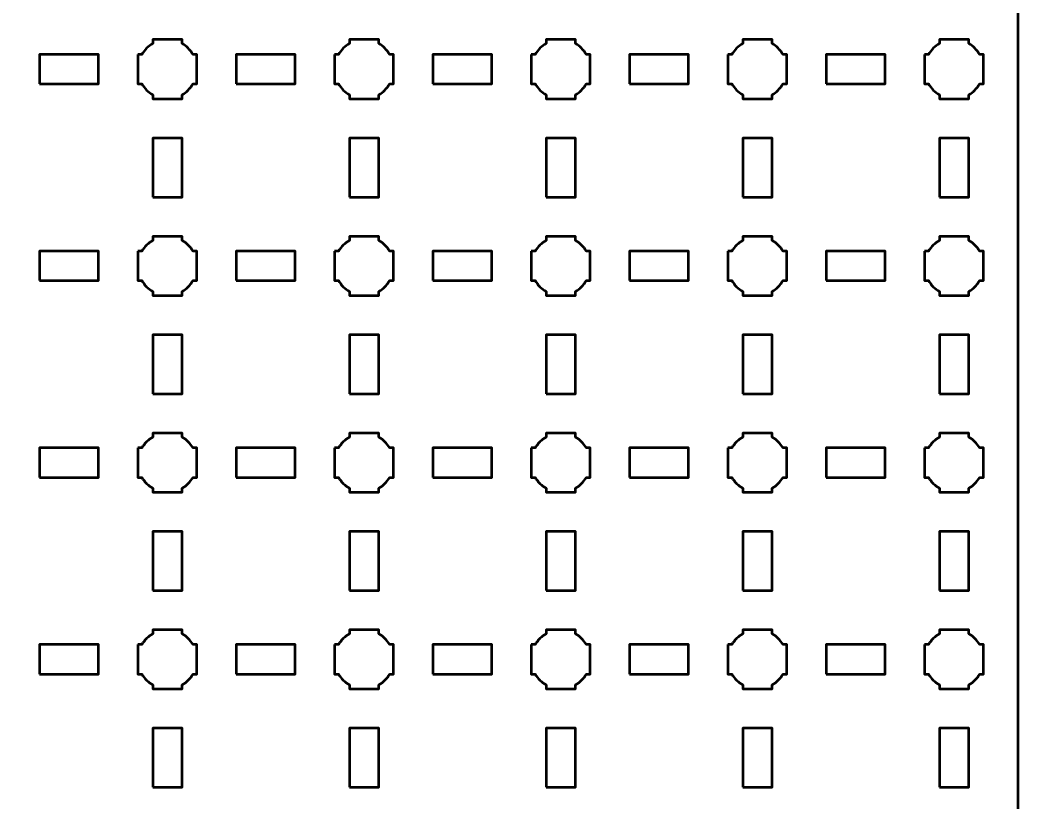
# Model space of a CAD drawing. Header units: centimetres. Extents: x -30.1 to 9.2, y -44.5 to 14.8.
# Drawn here: x -1 to 9.15, y -7.3 to 0.65 of the extents above; entities that cross this region are included whole.
import ezdxf

# ---------------------------------------------------------------- set-up
doc = ezdxf.new("R2010")
doc.units = ezdxf.units.CM
doc.header["$MEASUREMENT"] = 0
doc.layers.add('Layer 1', color=7, linetype='Continuous')

msp = doc.modelspace()

# ---------------------------------------------------------------- linework, layer by layer
at = {"layer": 'Layer 1', "color": 250, "lineweight": 53}
for points in [[(-0.8, 0), (-0.2, 0), (-0.2, 0.3), (-0.8, 0.3), (-0.8, 0)], [(1.2, 0), (1.8, 0), (1.8, 0.3), (1.2, 0.3), (1.2, 0)], [(3.2, 0), (3.8, 0), (3.8, 0.3), (3.2, 0.3), (3.2, 0)], [(5.2, 0), (5.8, 0), (5.8, 0.3), (5.2, 0.3), (5.2, 0)], [(7.2, 0), (7.8, 0), (7.8, 0.3), (7.2, 0.3), (7.2, 0)], [(0.35, -1.15), (0.65, -1.15), (0.65, -0.55), (0.35, -0.55), (0.35, -1.15)], [(2.35, -1.15), (2.65, -1.15), (2.65, -0.55), (2.35, -0.55), (2.35, -1.15)], [(4.35, -1.15), (4.65, -1.15), (4.65, -0.55), (4.35, -0.55), (4.35, -1.15)], [(6.35, -1.15), (6.65, -1.15), (6.65, -0.55), (6.35, -0.55), (6.35, -1.15)], [(8.35, -1.15), (8.65, -1.15), (8.65, -0.55), (8.35, -0.55), (8.35, -1.15)], [(-0.8, -2), (-0.2, -2), (-0.2, -1.7), (-0.8, -1.7), (-0.8, -2)], [(1.2, -2), (1.8, -2), (1.8, -1.7), (1.2, -1.7), (1.2, -2)], [(3.2, -2), (3.8, -2), (3.8, -1.7), (3.2, -1.7), (3.2, -2)], [(5.2, -2), (5.8, -2), (5.8, -1.7), (5.2, -1.7), (5.2, -2)], [(7.2, -2), (7.8, -2), (7.8, -1.7), (7.2, -1.7), (7.2, -2)], [(0.35, -3.15), (0.65, -3.15), (0.65, -2.55), (0.35, -2.55), (0.35, -3.15)], [(2.35, -3.15), (2.65, -3.15), (2.65, -2.55), (2.35, -2.55), (2.35, -3.15)], [(4.35, -3.15), (4.65, -3.15), (4.65, -2.55), (4.35, -2.55), (4.35, -3.15)], [(6.35, -3.15), (6.65, -3.15), (6.65, -2.55), (6.35, -2.55), (6.35, -3.15)], [(8.35, -3.15), (8.65, -3.15), (8.65, -2.55), (8.35, -2.55), (8.35, -3.15)], [(-0.8, -4), (-0.2, -4), (-0.2, -3.7), (-0.8, -3.7), (-0.8, -4)], [(1.2, -4), (1.8, -4), (1.8, -3.7), (1.2, -3.7), (1.2, -4)], [(3.2, -4), (3.8, -4), (3.8, -3.7), (3.2, -3.7), (3.2, -4)], [(5.2, -4), (5.8, -4), (5.8, -3.7), (5.2, -3.7), (5.2, -4)], [(7.2, -4), (7.8, -4), (7.8, -3.7), (7.2, -3.7), (7.2, -4)], [(0.35, -5.15), (0.65, -5.15), (0.65, -4.55), (0.35, -4.55), (0.35, -5.15)], [(2.35, -5.15), (2.65, -5.15), (2.65, -4.55), (2.35, -4.55), (2.35, -5.15)], [(4.35, -5.15), (4.65, -5.15), (4.65, -4.55), (4.35, -4.55), (4.35, -5.15)], [(6.35, -5.15), (6.65, -5.15), (6.65, -4.55), (6.35, -4.55), (6.35, -5.15)], [(8.35, -5.15), (8.65, -5.15), (8.65, -4.55), (8.35, -4.55), (8.35, -5.15)], [(-0.8, -6), (-0.2, -6), (-0.2, -5.7), (-0.8, -5.7), (-0.8, -6)], [(1.2, -6), (1.8, -6), (1.8, -5.7), (1.2, -5.7), (1.2, -6)], [(3.2, -6), (3.8, -6), (3.8, -5.7), (3.2, -5.7), (3.2, -6)], [(5.2, -6), (5.8, -6), (5.8, -5.7), (5.2, -5.7), (5.2, -6)], [(7.2, -6), (7.8, -6), (7.8, -5.7), (7.2, -5.7), (7.2, -6)], [(0.35, -7.15), (0.65, -7.15), (0.65, -6.55), (0.35, -6.55), (0.35, -7.15)], [(2.35, -7.15), (2.65, -7.15), (2.65, -6.55), (2.35, -6.55), (2.35, -7.15)], [(4.35, -7.15), (4.65, -7.15), (4.65, -6.55), (4.35, -6.55), (4.35, -7.15)], [(6.35, -7.15), (6.65, -7.15), (6.65, -6.55), (6.35, -6.55), (6.35, -7.15)], [(8.35, -7.15), (8.65, -7.15), (8.65, -6.55), (8.35, -6.55), (8.35, -7.15)]]:
    msp.add_lwpolyline(points, close=True, dxfattribs=at)
msp.add_open_spline([(-30.15, -44), (-30.15, -44), (-30.15, 14.3), (-30.15, 14.3), (-30.15, 14.3), (-30.15, 14.57609), (-29.92609, 14.8), (-29.65, 14.8), (-29.65, 14.8), (-29.65, 14.8), (8.65, 14.8), (8.65, 14.8), (8.65, 14.8), (8.92609, 14.8), (9.15, 14.57609), (9.15, 14.3), (9.15, 14.3), (9.15, 14.3), (9.15, -44), (9.15, -44), (9.15, -44), (9.15, -44.27609), (8.92609, -44.5), (8.65, -44.5), (8.65, -44.5), (8.65, -44.5), (-29.65, -44.5), (-29.65, -44.5), (-29.65, -44.5), (-29.92609, -44.5), (-30.15, -44.27609), (-30.15, -44)], degree=3, knots=[0, 0, 0, 0, 0.125, 0.125, 0.125, 0.125, 0.25, 0.25, 0.25, 0.25, 0.375, 0.375, 0.375, 0.375, 0.5, 0.5, 0.5, 0.5, 0.625, 0.625, 0.625, 0.625, 0.75, 0.75, 0.75, 0.75, 0.875, 0.875, 0.875, 0.875, 1, 1, 1, 1], dxfattribs=at)
at = {"layer": 'Layer 1', "lineweight": 53}
for points in [[(0.2, 0.3), (0.2, 0.3), (0.24015, 0.3), (0.24015, 0.3), (0.24015, 0.3), (0.2665, 0.34553), (0.30447, 0.3835), (0.35, 0.40985), (0.35, 0.40985), (0.35, 0.40985), (0.35, 0.45), (0.35, 0.45), (0.35, 0.45), (0.35, 0.45), (0.5, 0.45), (0.5, 0.45), (0.5, 0.45), (0.5, 0.45), (0.65, 0.45), (0.65, 0.45), (0.65, 0.45), (0.65, 0.45), (0.65, 0.40985), (0.65, 0.40985), (0.65, 0.40985), (0.69553, 0.3835), (0.7335, 0.34553), (0.75985, 0.3), (0.75985, 0.3), (0.75985, 0.3), (0.8, 0.3), (0.8, 0.3), (0.8, 0.3), (0.8, 0.3), (0.8, 0.15), (0.8, 0.15), (0.8, 0.15), (0.8, 0.15), (0.8, 0), (0.8, 0), (0.8, 0), (0.8, 0), (0.75985, 0), (0.75985, 0), (0.75985, 0), (0.7335, -0.04553), (0.69553, -0.0835), (0.65, -0.10985), (0.65, -0.10985), (0.65, -0.10985), (0.65, -0.15), (0.65, -0.15), (0.65, -0.15), (0.65, -0.15), (0.5, -0.15), (0.5, -0.15), (0.5, -0.15), (0.5, -0.15), (0.35, -0.15), (0.35, -0.15), (0.35, -0.15), (0.35, -0.15), (0.35, -0.10985), (0.35, -0.10985), (0.35, -0.10985), (0.30447, -0.0835), (0.2665, -0.04553), (0.24015, 0), (0.24015, 0), (0.24015, 0), (0.2, 0), (0.2, 0), (0.2, 0), (0.2, 0), (0.2, 0.15), (0.2, 0.15), (0.2, 0.15), (0.2, 0.15), (0.2, 0.3), (0.2, 0.3)], [(2.2, 0.3), (2.2, 0.3), (2.24015, 0.3), (2.24015, 0.3), (2.24015, 0.3), (2.2665, 0.34553), (2.30447, 0.3835), (2.35, 0.40985), (2.35, 0.40985), (2.35, 0.40985), (2.35, 0.45), (2.35, 0.45), (2.35, 0.45), (2.35, 0.45), (2.5, 0.45), (2.5, 0.45), (2.5, 0.45), (2.5, 0.45), (2.65, 0.45), (2.65, 0.45), (2.65, 0.45), (2.65, 0.45), (2.65, 0.40985), (2.65, 0.40985), (2.65, 0.40985), (2.69553, 0.3835), (2.7335, 0.34553), (2.75985, 0.3), (2.75985, 0.3), (2.75985, 0.3), (2.8, 0.3), (2.8, 0.3), (2.8, 0.3), (2.8, 0.3), (2.8, 0.15), (2.8, 0.15), (2.8, 0.15), (2.8, 0.15), (2.8, 0), (2.8, 0), (2.8, 0), (2.8, 0), (2.75985, 0), (2.75985, 0), (2.75985, 0), (2.7335, -0.04553), (2.69553, -0.0835), (2.65, -0.10985), (2.65, -0.10985), (2.65, -0.10985), (2.65, -0.15), (2.65, -0.15), (2.65, -0.15), (2.65, -0.15), (2.5, -0.15), (2.5, -0.15), (2.5, -0.15), (2.5, -0.15), (2.35, -0.15), (2.35, -0.15), (2.35, -0.15), (2.35, -0.15), (2.35, -0.10985), (2.35, -0.10985), (2.35, -0.10985), (2.30447, -0.0835), (2.2665, -0.04553), (2.24015, 0), (2.24015, 0), (2.24015, 0), (2.2, 0), (2.2, 0), (2.2, 0), (2.2, 0), (2.2, 0.15), (2.2, 0.15), (2.2, 0.15), (2.2, 0.15), (2.2, 0.3), (2.2, 0.3)], [(4.2, 0.3), (4.2, 0.3), (4.24015, 0.3), (4.24015, 0.3), (4.24015, 0.3), (4.2665, 0.34553), (4.30447, 0.3835), (4.35, 0.40985), (4.35, 0.40985), (4.35, 0.40985), (4.35, 0.45), (4.35, 0.45), (4.35, 0.45), (4.35, 0.45), (4.5, 0.45), (4.5, 0.45), (4.5, 0.45), (4.5, 0.45), (4.65, 0.45), (4.65, 0.45), (4.65, 0.45), (4.65, 0.45), (4.65, 0.40985), (4.65, 0.40985), (4.65, 0.40985), (4.69553, 0.3835), (4.7335, 0.34553), (4.75985, 0.3), (4.75985, 0.3), (4.75985, 0.3), (4.8, 0.3), (4.8, 0.3), (4.8, 0.3), (4.8, 0.3), (4.8, 0.15), (4.8, 0.15), (4.8, 0.15), (4.8, 0.15), (4.8, 0), (4.8, 0), (4.8, 0), (4.8, 0), (4.75985, 0), (4.75985, 0), (4.75985, 0), (4.7335, -0.04553), (4.69553, -0.0835), (4.65, -0.10985), (4.65, -0.10985), (4.65, -0.10985), (4.65, -0.15), (4.65, -0.15), (4.65, -0.15), (4.65, -0.15), (4.5, -0.15), (4.5, -0.15), (4.5, -0.15), (4.5, -0.15), (4.35, -0.15), (4.35, -0.15), (4.35, -0.15), (4.35, -0.15), (4.35, -0.10985), (4.35, -0.10985), (4.35, -0.10985), (4.30447, -0.0835), (4.2665, -0.04553), (4.24015, 0), (4.24015, 0), (4.24015, 0), (4.2, 0), (4.2, 0), (4.2, 0), (4.2, 0), (4.2, 0.15), (4.2, 0.15), (4.2, 0.15), (4.2, 0.15), (4.2, 0.3), (4.2, 0.3)], [(6.2, 0.3), (6.2, 0.3), (6.24015, 0.3), (6.24015, 0.3), (6.24015, 0.3), (6.2665, 0.34553), (6.30447, 0.3835), (6.35, 0.40985), (6.35, 0.40985), (6.35, 0.40985), (6.35, 0.45), (6.35, 0.45), (6.35, 0.45), (6.35, 0.45), (6.5, 0.45), (6.5, 0.45), (6.5, 0.45), (6.5, 0.45), (6.65, 0.45), (6.65, 0.45), (6.65, 0.45), (6.65, 0.45), (6.65, 0.40985), (6.65, 0.40985), (6.65, 0.40985), (6.69553, 0.3835), (6.7335, 0.34553), (6.75985, 0.3), (6.75985, 0.3), (6.75985, 0.3), (6.8, 0.3), (6.8, 0.3), (6.8, 0.3), (6.8, 0.3), (6.8, 0.15), (6.8, 0.15), (6.8, 0.15), (6.8, 0.15), (6.8, 0), (6.8, 0), (6.8, 0), (6.8, 0), (6.75985, 0), (6.75985, 0), (6.75985, 0), (6.7335, -0.04553), (6.69553, -0.0835), (6.65, -0.10985), (6.65, -0.10985), (6.65, -0.10985), (6.65, -0.15), (6.65, -0.15), (6.65, -0.15), (6.65, -0.15), (6.5, -0.15), (6.5, -0.15), (6.5, -0.15), (6.5, -0.15), (6.35, -0.15), (6.35, -0.15), (6.35, -0.15), (6.35, -0.15), (6.35, -0.10985), (6.35, -0.10985), (6.35, -0.10985), (6.30447, -0.0835), (6.2665, -0.04553), (6.24015, 0), (6.24015, 0), (6.24015, 0), (6.2, 0), (6.2, 0), (6.2, 0), (6.2, 0), (6.2, 0.15), (6.2, 0.15), (6.2, 0.15), (6.2, 0.15), (6.2, 0.3), (6.2, 0.3)], [(8.2, 0.3), (8.2, 0.3), (8.24015, 0.3), (8.24015, 0.3), (8.24015, 0.3), (8.2665, 0.34553), (8.30447, 0.3835), (8.35, 0.40985), (8.35, 0.40985), (8.35, 0.40985), (8.35, 0.45), (8.35, 0.45), (8.35, 0.45), (8.35, 0.45), (8.5, 0.45), (8.5, 0.45), (8.5, 0.45), (8.5, 0.45), (8.65, 0.45), (8.65, 0.45), (8.65, 0.45), (8.65, 0.45), (8.65, 0.40985), (8.65, 0.40985), (8.65, 0.40985), (8.69553, 0.3835), (8.7335, 0.34553), (8.75985, 0.3), (8.75985, 0.3), (8.75985, 0.3), (8.8, 0.3), (8.8, 0.3), (8.8, 0.3), (8.8, 0.3), (8.8, 0.15), (8.8, 0.15), (8.8, 0.15), (8.8, 0.15), (8.8, 0), (8.8, 0), (8.8, 0), (8.8, 0), (8.75985, 0), (8.75985, 0), (8.75985, 0), (8.7335, -0.04553), (8.69553, -0.0835), (8.65, -0.10985), (8.65, -0.10985), (8.65, -0.10985), (8.65, -0.15), (8.65, -0.15), (8.65, -0.15), (8.65, -0.15), (8.5, -0.15), (8.5, -0.15), (8.5, -0.15), (8.5, -0.15), (8.35, -0.15), (8.35, -0.15), (8.35, -0.15), (8.35, -0.15), (8.35, -0.10985), (8.35, -0.10985), (8.35, -0.10985), (8.30447, -0.0835), (8.2665, -0.04553), (8.24015, 0), (8.24015, 0), (8.24015, 0), (8.2, 0), (8.2, 0), (8.2, 0), (8.2, 0), (8.2, 0.15), (8.2, 0.15), (8.2, 0.15), (8.2, 0.15), (8.2, 0.3), (8.2, 0.3)], [(0.2, -1.7), (0.2, -1.7), (0.24015, -1.7), (0.24015, -1.7), (0.24015, -1.7), (0.2665, -1.65447), (0.30447, -1.6165), (0.35, -1.59015), (0.35, -1.59015), (0.35, -1.59015), (0.35, -1.55), (0.35, -1.55), (0.35, -1.55), (0.35, -1.55), (0.5, -1.55), (0.5, -1.55), (0.5, -1.55), (0.5, -1.55), (0.65, -1.55), (0.65, -1.55), (0.65, -1.55), (0.65, -1.55), (0.65, -1.59015), (0.65, -1.59015), (0.65, -1.59015), (0.69553, -1.6165), (0.7335, -1.65447), (0.75985, -1.7), (0.75985, -1.7), (0.75985, -1.7), (0.8, -1.7), (0.8, -1.7), (0.8, -1.7), (0.8, -1.7), (0.8, -1.85), (0.8, -1.85), (0.8, -1.85), (0.8, -1.85), (0.8, -2), (0.8, -2), (0.8, -2), (0.8, -2), (0.75985, -2), (0.75985, -2), (0.75985, -2), (0.7335, -2.04553), (0.69553, -2.0835), (0.65, -2.10985), (0.65, -2.10985), (0.65, -2.10985), (0.65, -2.15), (0.65, -2.15), (0.65, -2.15), (0.65, -2.15), (0.5, -2.15), (0.5, -2.15), (0.5, -2.15), (0.5, -2.15), (0.35, -2.15), (0.35, -2.15), (0.35, -2.15), (0.35, -2.15), (0.35, -2.10985), (0.35, -2.10985), (0.35, -2.10985), (0.30447, -2.0835), (0.2665, -2.04553), (0.24015, -2), (0.24015, -2), (0.24015, -2), (0.2, -2), (0.2, -2), (0.2, -2), (0.2, -2), (0.2, -1.85), (0.2, -1.85), (0.2, -1.85), (0.2, -1.85), (0.2, -1.7), (0.2, -1.7)], [(2.2, -1.7), (2.2, -1.7), (2.24015, -1.7), (2.24015, -1.7), (2.24015, -1.7), (2.2665, -1.65447), (2.30447, -1.6165), (2.35, -1.59015), (2.35, -1.59015), (2.35, -1.59015), (2.35, -1.55), (2.35, -1.55), (2.35, -1.55), (2.35, -1.55), (2.5, -1.55), (2.5, -1.55), (2.5, -1.55), (2.5, -1.55), (2.65, -1.55), (2.65, -1.55), (2.65, -1.55), (2.65, -1.55), (2.65, -1.59015), (2.65, -1.59015), (2.65, -1.59015), (2.69553, -1.6165), (2.7335, -1.65447), (2.75985, -1.7), (2.75985, -1.7), (2.75985, -1.7), (2.8, -1.7), (2.8, -1.7), (2.8, -1.7), (2.8, -1.7), (2.8, -1.85), (2.8, -1.85), (2.8, -1.85), (2.8, -1.85), (2.8, -2), (2.8, -2), (2.8, -2), (2.8, -2), (2.75985, -2), (2.75985, -2), (2.75985, -2), (2.7335, -2.04553), (2.69553, -2.0835), (2.65, -2.10985), (2.65, -2.10985), (2.65, -2.10985), (2.65, -2.15), (2.65, -2.15), (2.65, -2.15), (2.65, -2.15), (2.5, -2.15), (2.5, -2.15), (2.5, -2.15), (2.5, -2.15), (2.35, -2.15), (2.35, -2.15), (2.35, -2.15), (2.35, -2.15), (2.35, -2.10985), (2.35, -2.10985), (2.35, -2.10985), (2.30447, -2.0835), (2.2665, -2.04553), (2.24015, -2), (2.24015, -2), (2.24015, -2), (2.2, -2), (2.2, -2), (2.2, -2), (2.2, -2), (2.2, -1.85), (2.2, -1.85), (2.2, -1.85), (2.2, -1.85), (2.2, -1.7), (2.2, -1.7)], [(4.2, -1.7), (4.2, -1.7), (4.24015, -1.7), (4.24015, -1.7), (4.24015, -1.7), (4.2665, -1.65447), (4.30447, -1.6165), (4.35, -1.59015), (4.35, -1.59015), (4.35, -1.59015), (4.35, -1.55), (4.35, -1.55), (4.35, -1.55), (4.35, -1.55), (4.5, -1.55), (4.5, -1.55), (4.5, -1.55), (4.5, -1.55), (4.65, -1.55), (4.65, -1.55), (4.65, -1.55), (4.65, -1.55), (4.65, -1.59015), (4.65, -1.59015), (4.65, -1.59015), (4.69553, -1.6165), (4.7335, -1.65447), (4.75985, -1.7), (4.75985, -1.7), (4.75985, -1.7), (4.8, -1.7), (4.8, -1.7), (4.8, -1.7), (4.8, -1.7), (4.8, -1.85), (4.8, -1.85), (4.8, -1.85), (4.8, -1.85), (4.8, -2), (4.8, -2), (4.8, -2), (4.8, -2), (4.75985, -2), (4.75985, -2), (4.75985, -2), (4.7335, -2.04553), (4.69553, -2.0835), (4.65, -2.10985), (4.65, -2.10985), (4.65, -2.10985), (4.65, -2.15), (4.65, -2.15), (4.65, -2.15), (4.65, -2.15), (4.5, -2.15), (4.5, -2.15), (4.5, -2.15), (4.5, -2.15), (4.35, -2.15), (4.35, -2.15), (4.35, -2.15), (4.35, -2.15), (4.35, -2.10985), (4.35, -2.10985), (4.35, -2.10985), (4.30447, -2.0835), (4.2665, -2.04553), (4.24015, -2), (4.24015, -2), (4.24015, -2), (4.2, -2), (4.2, -2), (4.2, -2), (4.2, -2), (4.2, -1.85), (4.2, -1.85), (4.2, -1.85), (4.2, -1.85), (4.2, -1.7), (4.2, -1.7)], [(6.2, -1.7), (6.2, -1.7), (6.24015, -1.7), (6.24015, -1.7), (6.24015, -1.7), (6.2665, -1.65447), (6.30447, -1.6165), (6.35, -1.59015), (6.35, -1.59015), (6.35, -1.59015), (6.35, -1.55), (6.35, -1.55), (6.35, -1.55), (6.35, -1.55), (6.5, -1.55), (6.5, -1.55), (6.5, -1.55), (6.5, -1.55), (6.65, -1.55), (6.65, -1.55), (6.65, -1.55), (6.65, -1.55), (6.65, -1.59015), (6.65, -1.59015), (6.65, -1.59015), (6.69553, -1.6165), (6.7335, -1.65447), (6.75985, -1.7), (6.75985, -1.7), (6.75985, -1.7), (6.8, -1.7), (6.8, -1.7), (6.8, -1.7), (6.8, -1.7), (6.8, -1.85), (6.8, -1.85), (6.8, -1.85), (6.8, -1.85), (6.8, -2), (6.8, -2), (6.8, -2), (6.8, -2), (6.75985, -2), (6.75985, -2), (6.75985, -2), (6.7335, -2.04553), (6.69553, -2.0835), (6.65, -2.10985), (6.65, -2.10985), (6.65, -2.10985), (6.65, -2.15), (6.65, -2.15), (6.65, -2.15), (6.65, -2.15), (6.5, -2.15), (6.5, -2.15), (6.5, -2.15), (6.5, -2.15), (6.35, -2.15), (6.35, -2.15), (6.35, -2.15), (6.35, -2.15), (6.35, -2.10985), (6.35, -2.10985), (6.35, -2.10985), (6.30447, -2.0835), (6.2665, -2.04553), (6.24015, -2), (6.24015, -2), (6.24015, -2), (6.2, -2), (6.2, -2), (6.2, -2), (6.2, -2), (6.2, -1.85), (6.2, -1.85), (6.2, -1.85), (6.2, -1.85), (6.2, -1.7), (6.2, -1.7)], [(8.2, -1.7), (8.2, -1.7), (8.24015, -1.7), (8.24015, -1.7), (8.24015, -1.7), (8.2665, -1.65447), (8.30447, -1.6165), (8.35, -1.59015), (8.35, -1.59015), (8.35, -1.59015), (8.35, -1.55), (8.35, -1.55), (8.35, -1.55), (8.35, -1.55), (8.5, -1.55), (8.5, -1.55), (8.5, -1.55), (8.5, -1.55), (8.65, -1.55), (8.65, -1.55), (8.65, -1.55), (8.65, -1.55), (8.65, -1.59015), (8.65, -1.59015), (8.65, -1.59015), (8.69553, -1.6165), (8.7335, -1.65447), (8.75985, -1.7), (8.75985, -1.7), (8.75985, -1.7), (8.8, -1.7), (8.8, -1.7), (8.8, -1.7), (8.8, -1.7), (8.8, -1.85), (8.8, -1.85), (8.8, -1.85), (8.8, -1.85), (8.8, -2), (8.8, -2), (8.8, -2), (8.8, -2), (8.75985, -2), (8.75985, -2), (8.75985, -2), (8.7335, -2.04553), (8.69553, -2.0835), (8.65, -2.10985), (8.65, -2.10985), (8.65, -2.10985), (8.65, -2.15), (8.65, -2.15), (8.65, -2.15), (8.65, -2.15), (8.5, -2.15), (8.5, -2.15), (8.5, -2.15), (8.5, -2.15), (8.35, -2.15), (8.35, -2.15), (8.35, -2.15), (8.35, -2.15), (8.35, -2.10985), (8.35, -2.10985), (8.35, -2.10985), (8.30447, -2.0835), (8.2665, -2.04553), (8.24015, -2), (8.24015, -2), (8.24015, -2), (8.2, -2), (8.2, -2), (8.2, -2), (8.2, -2), (8.2, -1.85), (8.2, -1.85), (8.2, -1.85), (8.2, -1.85), (8.2, -1.7), (8.2, -1.7)], [(0.2, -3.7), (0.2, -3.7), (0.24015, -3.7), (0.24015, -3.7), (0.24015, -3.7), (0.2665, -3.65447), (0.30447, -3.6165), (0.35, -3.59015), (0.35, -3.59015), (0.35, -3.59015), (0.35, -3.55), (0.35, -3.55), (0.35, -3.55), (0.35, -3.55), (0.5, -3.55), (0.5, -3.55), (0.5, -3.55), (0.5, -3.55), (0.65, -3.55), (0.65, -3.55), (0.65, -3.55), (0.65, -3.55), (0.65, -3.59015), (0.65, -3.59015), (0.65, -3.59015), (0.69553, -3.6165), (0.7335, -3.65447), (0.75985, -3.7), (0.75985, -3.7), (0.75985, -3.7), (0.8, -3.7), (0.8, -3.7), (0.8, -3.7), (0.8, -3.7), (0.8, -3.85), (0.8, -3.85), (0.8, -3.85), (0.8, -3.85), (0.8, -4), (0.8, -4), (0.8, -4), (0.8, -4), (0.75985, -4), (0.75985, -4), (0.75985, -4), (0.7335, -4.04553), (0.69553, -4.0835), (0.65, -4.10985), (0.65, -4.10985), (0.65, -4.10985), (0.65, -4.15), (0.65, -4.15), (0.65, -4.15), (0.65, -4.15), (0.5, -4.15), (0.5, -4.15), (0.5, -4.15), (0.5, -4.15), (0.35, -4.15), (0.35, -4.15), (0.35, -4.15), (0.35, -4.15), (0.35, -4.10985), (0.35, -4.10985), (0.35, -4.10985), (0.30447, -4.0835), (0.2665, -4.04553), (0.24015, -4), (0.24015, -4), (0.24015, -4), (0.2, -4), (0.2, -4), (0.2, -4), (0.2, -4), (0.2, -3.85), (0.2, -3.85), (0.2, -3.85), (0.2, -3.85), (0.2, -3.7), (0.2, -3.7)], [(2.2, -3.7), (2.2, -3.7), (2.24015, -3.7), (2.24015, -3.7), (2.24015, -3.7), (2.2665, -3.65447), (2.30447, -3.6165), (2.35, -3.59015), (2.35, -3.59015), (2.35, -3.59015), (2.35, -3.55), (2.35, -3.55), (2.35, -3.55), (2.35, -3.55), (2.5, -3.55), (2.5, -3.55), (2.5, -3.55), (2.5, -3.55), (2.65, -3.55), (2.65, -3.55), (2.65, -3.55), (2.65, -3.55), (2.65, -3.59015), (2.65, -3.59015), (2.65, -3.59015), (2.69553, -3.6165), (2.7335, -3.65447), (2.75985, -3.7), (2.75985, -3.7), (2.75985, -3.7), (2.8, -3.7), (2.8, -3.7), (2.8, -3.7), (2.8, -3.7), (2.8, -3.85), (2.8, -3.85), (2.8, -3.85), (2.8, -3.85), (2.8, -4), (2.8, -4), (2.8, -4), (2.8, -4), (2.75985, -4), (2.75985, -4), (2.75985, -4), (2.7335, -4.04553), (2.69553, -4.0835), (2.65, -4.10985), (2.65, -4.10985), (2.65, -4.10985), (2.65, -4.15), (2.65, -4.15), (2.65, -4.15), (2.65, -4.15), (2.5, -4.15), (2.5, -4.15), (2.5, -4.15), (2.5, -4.15), (2.35, -4.15), (2.35, -4.15), (2.35, -4.15), (2.35, -4.15), (2.35, -4.10985), (2.35, -4.10985), (2.35, -4.10985), (2.30447, -4.0835), (2.2665, -4.04553), (2.24015, -4), (2.24015, -4), (2.24015, -4), (2.2, -4), (2.2, -4), (2.2, -4), (2.2, -4), (2.2, -3.85), (2.2, -3.85), (2.2, -3.85), (2.2, -3.85), (2.2, -3.7), (2.2, -3.7)], [(4.2, -3.7), (4.2, -3.7), (4.24015, -3.7), (4.24015, -3.7), (4.24015, -3.7), (4.2665, -3.65447), (4.30447, -3.6165), (4.35, -3.59015), (4.35, -3.59015), (4.35, -3.59015), (4.35, -3.55), (4.35, -3.55), (4.35, -3.55), (4.35, -3.55), (4.5, -3.55), (4.5, -3.55), (4.5, -3.55), (4.5, -3.55), (4.65, -3.55), (4.65, -3.55), (4.65, -3.55), (4.65, -3.55), (4.65, -3.59015), (4.65, -3.59015), (4.65, -3.59015), (4.69553, -3.6165), (4.7335, -3.65447), (4.75985, -3.7), (4.75985, -3.7), (4.75985, -3.7), (4.8, -3.7), (4.8, -3.7), (4.8, -3.7), (4.8, -3.7), (4.8, -3.85), (4.8, -3.85), (4.8, -3.85), (4.8, -3.85), (4.8, -4), (4.8, -4), (4.8, -4), (4.8, -4), (4.75985, -4), (4.75985, -4), (4.75985, -4), (4.7335, -4.04553), (4.69553, -4.0835), (4.65, -4.10985), (4.65, -4.10985), (4.65, -4.10985), (4.65, -4.15), (4.65, -4.15), (4.65, -4.15), (4.65, -4.15), (4.5, -4.15), (4.5, -4.15), (4.5, -4.15), (4.5, -4.15), (4.35, -4.15), (4.35, -4.15), (4.35, -4.15), (4.35, -4.15), (4.35, -4.10985), (4.35, -4.10985), (4.35, -4.10985), (4.30447, -4.0835), (4.2665, -4.04553), (4.24015, -4), (4.24015, -4), (4.24015, -4), (4.2, -4), (4.2, -4), (4.2, -4), (4.2, -4), (4.2, -3.85), (4.2, -3.85), (4.2, -3.85), (4.2, -3.85), (4.2, -3.7), (4.2, -3.7)], [(6.2, -3.7), (6.2, -3.7), (6.24015, -3.7), (6.24015, -3.7), (6.24015, -3.7), (6.2665, -3.65447), (6.30447, -3.6165), (6.35, -3.59015), (6.35, -3.59015), (6.35, -3.59015), (6.35, -3.55), (6.35, -3.55), (6.35, -3.55), (6.35, -3.55), (6.5, -3.55), (6.5, -3.55), (6.5, -3.55), (6.5, -3.55), (6.65, -3.55), (6.65, -3.55), (6.65, -3.55), (6.65, -3.55), (6.65, -3.59015), (6.65, -3.59015), (6.65, -3.59015), (6.69553, -3.6165), (6.7335, -3.65447), (6.75985, -3.7), (6.75985, -3.7), (6.75985, -3.7), (6.8, -3.7), (6.8, -3.7), (6.8, -3.7), (6.8, -3.7), (6.8, -3.85), (6.8, -3.85), (6.8, -3.85), (6.8, -3.85), (6.8, -4), (6.8, -4), (6.8, -4), (6.8, -4), (6.75985, -4), (6.75985, -4), (6.75985, -4), (6.7335, -4.04553), (6.69553, -4.0835), (6.65, -4.10985), (6.65, -4.10985), (6.65, -4.10985), (6.65, -4.15), (6.65, -4.15), (6.65, -4.15), (6.65, -4.15), (6.5, -4.15), (6.5, -4.15), (6.5, -4.15), (6.5, -4.15), (6.35, -4.15), (6.35, -4.15), (6.35, -4.15), (6.35, -4.15), (6.35, -4.10985), (6.35, -4.10985), (6.35, -4.10985), (6.30447, -4.0835), (6.2665, -4.04553), (6.24015, -4), (6.24015, -4), (6.24015, -4), (6.2, -4), (6.2, -4), (6.2, -4), (6.2, -4), (6.2, -3.85), (6.2, -3.85), (6.2, -3.85), (6.2, -3.85), (6.2, -3.7), (6.2, -3.7)], [(8.2, -3.7), (8.2, -3.7), (8.24015, -3.7), (8.24015, -3.7), (8.24015, -3.7), (8.2665, -3.65447), (8.30447, -3.6165), (8.35, -3.59015), (8.35, -3.59015), (8.35, -3.59015), (8.35, -3.55), (8.35, -3.55), (8.35, -3.55), (8.35, -3.55), (8.5, -3.55), (8.5, -3.55), (8.5, -3.55), (8.5, -3.55), (8.65, -3.55), (8.65, -3.55), (8.65, -3.55), (8.65, -3.55), (8.65, -3.59015), (8.65, -3.59015), (8.65, -3.59015), (8.69553, -3.6165), (8.7335, -3.65447), (8.75985, -3.7), (8.75985, -3.7), (8.75985, -3.7), (8.8, -3.7), (8.8, -3.7), (8.8, -3.7), (8.8, -3.7), (8.8, -3.85), (8.8, -3.85), (8.8, -3.85), (8.8, -3.85), (8.8, -4), (8.8, -4), (8.8, -4), (8.8, -4), (8.75985, -4), (8.75985, -4), (8.75985, -4), (8.7335, -4.04553), (8.69553, -4.0835), (8.65, -4.10985), (8.65, -4.10985), (8.65, -4.10985), (8.65, -4.15), (8.65, -4.15), (8.65, -4.15), (8.65, -4.15), (8.5, -4.15), (8.5, -4.15), (8.5, -4.15), (8.5, -4.15), (8.35, -4.15), (8.35, -4.15), (8.35, -4.15), (8.35, -4.15), (8.35, -4.10985), (8.35, -4.10985), (8.35, -4.10985), (8.30447, -4.0835), (8.2665, -4.04553), (8.24015, -4), (8.24015, -4), (8.24015, -4), (8.2, -4), (8.2, -4), (8.2, -4), (8.2, -4), (8.2, -3.85), (8.2, -3.85), (8.2, -3.85), (8.2, -3.85), (8.2, -3.7), (8.2, -3.7)], [(0.2, -5.7), (0.2, -5.7), (0.24015, -5.7), (0.24015, -5.7), (0.24015, -5.7), (0.2665, -5.65447), (0.30447, -5.6165), (0.35, -5.59015), (0.35, -5.59015), (0.35, -5.59015), (0.35, -5.55), (0.35, -5.55), (0.35, -5.55), (0.35, -5.55), (0.5, -5.55), (0.5, -5.55), (0.5, -5.55), (0.5, -5.55), (0.65, -5.55), (0.65, -5.55), (0.65, -5.55), (0.65, -5.55), (0.65, -5.59015), (0.65, -5.59015), (0.65, -5.59015), (0.69553, -5.6165), (0.7335, -5.65447), (0.75985, -5.7), (0.75985, -5.7), (0.75985, -5.7), (0.8, -5.7), (0.8, -5.7), (0.8, -5.7), (0.8, -5.7), (0.8, -5.85), (0.8, -5.85), (0.8, -5.85), (0.8, -5.85), (0.8, -6), (0.8, -6), (0.8, -6), (0.8, -6), (0.75985, -6), (0.75985, -6), (0.75985, -6), (0.7335, -6.04553), (0.69553, -6.0835), (0.65, -6.10985), (0.65, -6.10985), (0.65, -6.10985), (0.65, -6.15), (0.65, -6.15), (0.65, -6.15), (0.65, -6.15), (0.5, -6.15), (0.5, -6.15), (0.5, -6.15), (0.5, -6.15), (0.35, -6.15), (0.35, -6.15), (0.35, -6.15), (0.35, -6.15), (0.35, -6.10985), (0.35, -6.10985), (0.35, -6.10985), (0.30447, -6.0835), (0.2665, -6.04553), (0.24015, -6), (0.24015, -6), (0.24015, -6), (0.2, -6), (0.2, -6), (0.2, -6), (0.2, -6), (0.2, -5.85), (0.2, -5.85), (0.2, -5.85), (0.2, -5.85), (0.2, -5.7), (0.2, -5.7)], [(2.2, -5.7), (2.2, -5.7), (2.24015, -5.7), (2.24015, -5.7), (2.24015, -5.7), (2.2665, -5.65447), (2.30447, -5.6165), (2.35, -5.59015), (2.35, -5.59015), (2.35, -5.59015), (2.35, -5.55), (2.35, -5.55), (2.35, -5.55), (2.35, -5.55), (2.5, -5.55), (2.5, -5.55), (2.5, -5.55), (2.5, -5.55), (2.65, -5.55), (2.65, -5.55), (2.65, -5.55), (2.65, -5.55), (2.65, -5.59015), (2.65, -5.59015), (2.65, -5.59015), (2.69553, -5.6165), (2.7335, -5.65447), (2.75985, -5.7), (2.75985, -5.7), (2.75985, -5.7), (2.8, -5.7), (2.8, -5.7), (2.8, -5.7), (2.8, -5.7), (2.8, -5.85), (2.8, -5.85), (2.8, -5.85), (2.8, -5.85), (2.8, -6), (2.8, -6), (2.8, -6), (2.8, -6), (2.75985, -6), (2.75985, -6), (2.75985, -6), (2.7335, -6.04553), (2.69553, -6.0835), (2.65, -6.10985), (2.65, -6.10985), (2.65, -6.10985), (2.65, -6.15), (2.65, -6.15), (2.65, -6.15), (2.65, -6.15), (2.5, -6.15), (2.5, -6.15), (2.5, -6.15), (2.5, -6.15), (2.35, -6.15), (2.35, -6.15), (2.35, -6.15), (2.35, -6.15), (2.35, -6.10985), (2.35, -6.10985), (2.35, -6.10985), (2.30447, -6.0835), (2.2665, -6.04553), (2.24015, -6), (2.24015, -6), (2.24015, -6), (2.2, -6), (2.2, -6), (2.2, -6), (2.2, -6), (2.2, -5.85), (2.2, -5.85), (2.2, -5.85), (2.2, -5.85), (2.2, -5.7), (2.2, -5.7)], [(4.2, -5.7), (4.2, -5.7), (4.24015, -5.7), (4.24015, -5.7), (4.24015, -5.7), (4.2665, -5.65447), (4.30447, -5.6165), (4.35, -5.59015), (4.35, -5.59015), (4.35, -5.59015), (4.35, -5.55), (4.35, -5.55), (4.35, -5.55), (4.35, -5.55), (4.5, -5.55), (4.5, -5.55), (4.5, -5.55), (4.5, -5.55), (4.65, -5.55), (4.65, -5.55), (4.65, -5.55), (4.65, -5.55), (4.65, -5.59015), (4.65, -5.59015), (4.65, -5.59015), (4.69553, -5.6165), (4.7335, -5.65447), (4.75985, -5.7), (4.75985, -5.7), (4.75985, -5.7), (4.8, -5.7), (4.8, -5.7), (4.8, -5.7), (4.8, -5.7), (4.8, -5.85), (4.8, -5.85), (4.8, -5.85), (4.8, -5.85), (4.8, -6), (4.8, -6), (4.8, -6), (4.8, -6), (4.75985, -6), (4.75985, -6), (4.75985, -6), (4.7335, -6.04553), (4.69553, -6.0835), (4.65, -6.10985), (4.65, -6.10985), (4.65, -6.10985), (4.65, -6.15), (4.65, -6.15), (4.65, -6.15), (4.65, -6.15), (4.5, -6.15), (4.5, -6.15), (4.5, -6.15), (4.5, -6.15), (4.35, -6.15), (4.35, -6.15), (4.35, -6.15), (4.35, -6.15), (4.35, -6.10985), (4.35, -6.10985), (4.35, -6.10985), (4.30447, -6.0835), (4.2665, -6.04553), (4.24015, -6), (4.24015, -6), (4.24015, -6), (4.2, -6), (4.2, -6), (4.2, -6), (4.2, -6), (4.2, -5.85), (4.2, -5.85), (4.2, -5.85), (4.2, -5.85), (4.2, -5.7), (4.2, -5.7)], [(6.2, -5.7), (6.2, -5.7), (6.24015, -5.7), (6.24015, -5.7), (6.24015, -5.7), (6.2665, -5.65447), (6.30447, -5.6165), (6.35, -5.59015), (6.35, -5.59015), (6.35, -5.59015), (6.35, -5.55), (6.35, -5.55), (6.35, -5.55), (6.35, -5.55), (6.5, -5.55), (6.5, -5.55), (6.5, -5.55), (6.5, -5.55), (6.65, -5.55), (6.65, -5.55), (6.65, -5.55), (6.65, -5.55), (6.65, -5.59015), (6.65, -5.59015), (6.65, -5.59015), (6.69553, -5.6165), (6.7335, -5.65447), (6.75985, -5.7), (6.75985, -5.7), (6.75985, -5.7), (6.8, -5.7), (6.8, -5.7), (6.8, -5.7), (6.8, -5.7), (6.8, -5.85), (6.8, -5.85), (6.8, -5.85), (6.8, -5.85), (6.8, -6), (6.8, -6), (6.8, -6), (6.8, -6), (6.75985, -6), (6.75985, -6), (6.75985, -6), (6.7335, -6.04553), (6.69553, -6.0835), (6.65, -6.10985), (6.65, -6.10985), (6.65, -6.10985), (6.65, -6.15), (6.65, -6.15), (6.65, -6.15), (6.65, -6.15), (6.5, -6.15), (6.5, -6.15), (6.5, -6.15), (6.5, -6.15), (6.35, -6.15), (6.35, -6.15), (6.35, -6.15), (6.35, -6.15), (6.35, -6.10985), (6.35, -6.10985), (6.35, -6.10985), (6.30447, -6.0835), (6.2665, -6.04553), (6.24015, -6), (6.24015, -6), (6.24015, -6), (6.2, -6), (6.2, -6), (6.2, -6), (6.2, -6), (6.2, -5.85), (6.2, -5.85), (6.2, -5.85), (6.2, -5.85), (6.2, -5.7), (6.2, -5.7)], [(8.2, -5.7), (8.2, -5.7), (8.24015, -5.7), (8.24015, -5.7), (8.24015, -5.7), (8.2665, -5.65447), (8.30447, -5.6165), (8.35, -5.59015), (8.35, -5.59015), (8.35, -5.59015), (8.35, -5.55), (8.35, -5.55), (8.35, -5.55), (8.35, -5.55), (8.5, -5.55), (8.5, -5.55), (8.5, -5.55), (8.5, -5.55), (8.65, -5.55), (8.65, -5.55), (8.65, -5.55), (8.65, -5.55), (8.65, -5.59015), (8.65, -5.59015), (8.65, -5.59015), (8.69553, -5.6165), (8.7335, -5.65447), (8.75985, -5.7), (8.75985, -5.7), (8.75985, -5.7), (8.8, -5.7), (8.8, -5.7), (8.8, -5.7), (8.8, -5.7), (8.8, -5.85), (8.8, -5.85), (8.8, -5.85), (8.8, -5.85), (8.8, -6), (8.8, -6), (8.8, -6), (8.8, -6), (8.75985, -6), (8.75985, -6), (8.75985, -6), (8.7335, -6.04553), (8.69553, -6.0835), (8.65, -6.10985), (8.65, -6.10985), (8.65, -6.10985), (8.65, -6.15), (8.65, -6.15), (8.65, -6.15), (8.65, -6.15), (8.5, -6.15), (8.5, -6.15), (8.5, -6.15), (8.5, -6.15), (8.35, -6.15), (8.35, -6.15), (8.35, -6.15), (8.35, -6.15), (8.35, -6.10985), (8.35, -6.10985), (8.35, -6.10985), (8.30447, -6.0835), (8.2665, -6.04553), (8.24015, -6), (8.24015, -6), (8.24015, -6), (8.2, -6), (8.2, -6), (8.2, -6), (8.2, -6), (8.2, -5.85), (8.2, -5.85), (8.2, -5.85), (8.2, -5.85), (8.2, -5.7), (8.2, -5.7)]]:
    msp.add_open_spline(points, degree=3, knots=[0, 0, 0, 0, 0.05, 0.05, 0.05, 0.05, 0.1, 0.1, 0.1, 0.1, 0.15, 0.15, 0.15, 0.15, 0.2, 0.2, 0.2, 0.2, 0.25, 0.25, 0.25, 0.25, 0.3, 0.3, 0.3, 0.3, 0.35, 0.35, 0.35, 0.35, 0.4, 0.4, 0.4, 0.4, 0.45, 0.45, 0.45, 0.45, 0.5, 0.5, 0.5, 0.5, 0.55, 0.55, 0.55, 0.55, 0.6, 0.6, 0.6, 0.6, 0.65, 0.65, 0.65, 0.65, 0.7, 0.7, 0.7, 0.7, 0.75, 0.75, 0.75, 0.75, 0.8, 0.8, 0.8, 0.8, 0.85, 0.85, 0.85, 0.85, 0.9, 0.9, 0.9, 0.9, 0.95, 0.95, 0.95, 0.95, 1, 1, 1, 1], dxfattribs=at)

doc.saveas('drawing.dxf')
